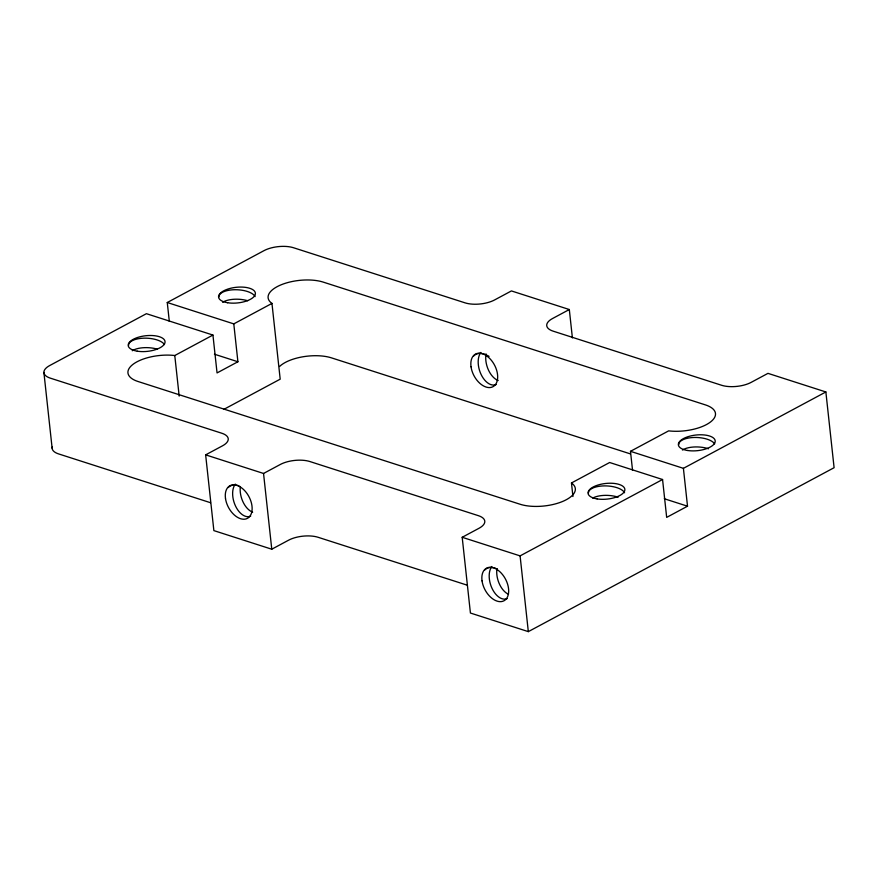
<?xml version="1.0" encoding="UTF-8"?>
<svg xmlns="http://www.w3.org/2000/svg" width="878" height="878" viewBox="0 0 878 878"><rect width="100%" height="100%" fill="white"/><g stroke="black" fill="none" stroke-linecap="round" stroke-linejoin="round"><path stroke-width="1.32" d="M169.322 321.447L167.27 302.515L263.982 250.658A21.028 8.923 -6.2 0 1 293.581 247.761L465.033 302.844A21.028 8.923 -6.2 0 0 494.621 299.936L511.424 290.925L569.317 309.528L572.401 337.931M632.544 470.268L630.481 451.325L683.402 468.336L687.518 506.2L666.676 517.383L662.561 479.509L609.639 462.508L571.468 482.966A32.815 13.916 -6.2 0 1 562.458 501.525A32.815 13.916 -6.2 0 1 520.116 504.257L138 381.491A32.815 13.916 -6.2 0 1 133.752 363.788A32.815 13.916 -6.2 0 1 174.777 355.524L212.937 335.056L217.053 372.93L237.905 361.758L233.789 323.883L167.27 302.515M233.789 323.883L271.96 303.415A32.815 13.916 -6.2 0 1 280.971 284.867A32.815 13.916 -6.2 0 1 323.313 282.134L705.429 404.901A32.815 13.916 -6.2 0 1 709.676 422.603A32.815 13.916 -6.2 0 1 668.652 430.868L630.481 451.325M223.791 409.4L280.192 379.164L271.96 303.415M466.997 585.11L318.165 537.303A21.028 8.923 -6.2 0 0 288.566 540.2L271.774 549.211L213.87 530.608L205.639 454.859L222.441 445.859A21.028 8.923 -6.2 0 0 221.794 433.238L50.353 378.155A21.028 8.923 -6.2 0 1 49.706 365.544L146.417 313.687L212.937 335.056M205.639 454.859L263.543 473.461L280.334 464.462A21.028 8.923 -6.2 0 1 309.934 461.554L478.345 515.66A21.028 8.923 -6.2 0 1 478.993 528.282L462.19 537.292L470.421 613.031L528.326 631.633L834.1 467.7L825.869 391.961L767.976 373.359L751.173 382.358A21.028 8.923 -6.2 0 1 721.584 385.266L553.162 331.16A21.028 8.923 -6.2 0 1 552.525 318.538L569.317 309.528M462.19 537.292L520.094 555.884L662.561 479.509M683.402 468.336L825.869 391.961M630.195 453.827L331.544 357.884A32.815 13.916 -6.2 0 0 279.544 366.521M214.43 354.207L237.905 361.758M664.284 498.737L687.518 506.2M210.544 502.721L58.574 453.904A21.028 8.923 -6.2 0 1 52.252 447.012M571.468 482.966L572.939 496.498M520.094 555.884L528.326 631.633M263.543 473.461L271.774 549.211M174.777 355.524L179.178 396.099M43.9 372.448L52.131 448.197M250.669 516.143A18.306 10.854 72.2 0 1 235.578 506.156A18.306 10.854 72.2 0 1 235.293 484.096M252.655 512.159A18.306 10.854 72.2 0 1 240.363 486.522M228.258 487.553A18.306 11.754 50.8 0 1 238.904 485.786M507.221 598.566A18.306 10.854 72.2 0 1 492.13 588.578A18.306 10.854 72.2 0 1 491.845 566.519M508.472 594.285A18.306 10.854 72.2 0 1 496.915 568.944M484.81 569.976A18.306 11.754 50.8 0 1 492.745 567.572M493.634 567.726A18.306 11.754 50.8 0 1 495.455 568.209M496.377 568.549A18.306 11.754 50.8 0 1 497.299 568.944M496.213 384.498A18.306 10.854 72.2 0 1 481.122 374.511A18.306 10.854 72.2 0 1 480.848 352.451M498.199 380.514A18.306 10.854 72.2 0 1 486.072 353.922M473.813 355.908A18.306 11.754 50.8 0 1 486.291 354.877M487.213 355.327A18.306 11.754 50.8 0 1 489.046 356.391M128.605 345.317A18.306 7.737 2.9 0 1 144.212 338.162A18.306 7.737 2.9 0 1 164.482 344.571M132.282 350.739A18.306 7.737 2.9 0 1 157.371 349.17M218.951 296.896A18.306 7.737 2.9 0 1 235.117 289.718A18.306 7.737 2.9 0 1 255.103 296.621M222.628 302.306A18.306 7.737 2.9 0 1 247.717 300.737M678.782 444.619A18.306 7.737 2.9 0 1 694.377 437.464A18.306 7.737 2.9 0 1 714.648 443.862M682.447 450.041A18.306 7.737 2.9 0 1 708.502 448.768M588.436 493.052A18.306 7.737 2.9 0 1 604.602 485.885A18.306 7.737 2.9 0 1 624.587 492.777M592.727 498.089A18.306 7.737 2.9 0 1 618.167 497.2M137.264 351.178A18.504 7.847 -6.2 0 0 165.053 341.992A18.504 7.847 -6.2 0 0 137.572 337.481A18.504 7.847 -6.2 0 0 137.264 351.178M597.084 498.902A18.504 7.847 -6.2 0 0 624.873 489.715A18.504 7.847 -6.2 0 0 597.402 485.216A18.504 7.847 -6.2 0 0 597.084 498.902M482.044 580.885A18.504 11.557 61.8 0 0 503.917 600.815A18.504 11.557 61.8 0 0 499.812 571.677A18.504 11.557 61.8 0 0 482.044 580.885M225.492 498.463A18.504 11.557 61.8 0 0 247.366 518.393A18.504 11.557 61.8 0 0 243.272 489.244A18.504 11.557 61.8 0 0 225.492 498.463M227.611 302.734A18.504 7.847 -6.2 0 0 255.388 293.548A18.504 7.847 -6.2 0 0 227.918 289.049A18.504 7.847 -6.2 0 0 227.611 302.734M687.43 450.469A18.504 7.847 -6.2 0 0 715.219 441.283A18.504 7.847 -6.2 0 0 687.737 436.772A18.504 7.847 -6.2 0 0 687.43 450.469M471.036 366.817A18.504 11.557 61.8 0 0 492.909 386.748A18.504 11.557 61.8 0 0 488.816 357.609A18.504 11.557 61.8 0 0 471.036 366.817"/></g></svg>
